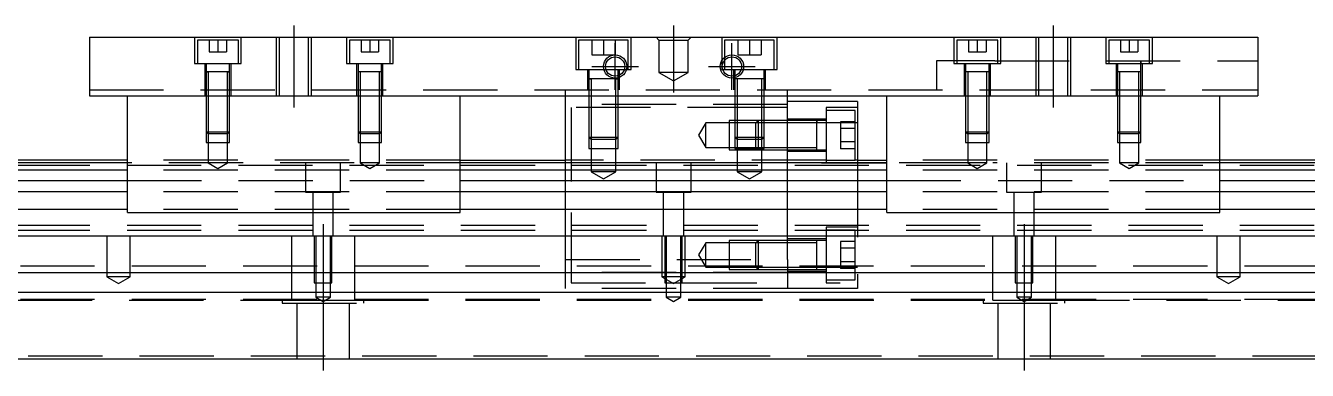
# Model space of a CAD drawing. Extents: x -10 to 840, y -257 to 102.
# Drawn here: x 209.1 to 428.5, y -223.3 to -164.3 of the extents above; entities that cross this region are included whole.
import ezdxf

# ---------------------------------------------------------------- set-up
doc = ezdxf.new("R2010")
doc.units = 0
doc.linetypes.add('CENTER', pattern=[50.8, 31.75, -6.35, 6.35, -6.35])
doc.linetypes.add('DASHED', pattern=[19.05, 12.7, -6.35])
doc.layers.get('0').update_dxf_attribs({"linetype": 'CONTINUOUS'})
doc.layers.add('CENTER', color=1, linetype='CENTER')

msp = doc.modelspace()

# ---------------------------------------------------------------- linework, layer by layer
at = {"color": 7, "linetype": 'CONTINUOUS'}
for p, q in [((220, -166.31), (220, -176.31)), ((220, -166.31), (420, -166.31)), ((420, -166.31), (420, -176.31)), ((335.500006, -173.41), (330.499994, -173.41)), ((220, -176.31), (420, -176.31)), ((226.5, -196.31), (226.5, -176.31)), ((283.5, -196.31), (283.5, -176.31)), ((301.5, -187.81), (301.5, -176.31)), ((339.5, -187.81), (339.5, -176.31)), ((351.5, -177.31), (339.5, -177.31)), ((351.5, -177.31), (351.5, -187.81)), ((356.5, -196.31), (356.5, -176.31)), ((413.5, -196.31), (413.5, -176.31)), ((226.5, -187.81), (0, -187.81)), ((226.5, -187.31), (60.5, -187.31)), ((283.5, -187.31), (301.5, -187.31)), ((356.5, -187.81), (283.5, -187.81)), ((351.5, -187.31), (356.5, -187.31)), ((585, -187.31), (413.5, -187.31)), ((640, -187.81), (413.5, -187.81)), ((226.5, -189.062272), (0, -189.062272)), ((0, -190.83668), (226.5, -190.83668)), ((356.5, -189.062272), (283.5, -189.062272)), ((283.5, -190.83668), (356.5, -190.83668)), ((640, -189.062272), (413.5, -189.062272)), ((413.5, -190.83668), (640, -190.83668)), ((226.5, -192.733076), (0, -192.733076)), ((356.5, -192.733076), (283.5, -192.733076)), ((640, -192.733076), (413.5, -192.733076)), ((226.5, -195.787372), (0, -195.787372)), ((226.5, -196.31), (283.5, -196.31)), ((356.5, -195.787372), (283.5, -195.787372)), ((356.5, -196.31), (413.5, -196.31)), ((640, -195.787372), (413.5, -195.787372)), ((0, -200.31), (640, -200.31)), ((640, -206.61), (0, -206.61)), ((640, -210.01), (0, -210.01)), ((0, -221.31), (640, -221.31))]:
    msp.add_line(p, q, dxfattribs=at)
at = {"color": 3, "linetype": 'DASHED'}
for p, q in [((238, -166.31), (238, -170.81)), ((246, -170.81), (246, -166.31)), ((252.000006, -166.31), (252.000006, -176.31)), ((252.5, -166.31), (252.5, -176.31)), ((257.5, -176.31), (257.5, -166.31)), ((257.999994, -176.31), (257.999994, -166.31)), ((264, -166.31), (264, -170.81)), ((272, -170.81), (272, -166.31)), ((303.25, -166.31), (303.25, -171.81)), ((312.75, -171.81), (312.75, -166.31)), ((317.5, -166.81), (317, -166.31)), ((322.5, -166.81), (323, -166.31)), ((328.25, -166.31), (328.25, -171.81)), ((337.75, -171.81), (337.75, -166.31)), ((368, -166.31), (368, -170.81)), ((376, -170.81), (376, -166.31)), ((382.000006, -166.31), (382.000006, -176.31)), ((382.5, -166.31), (382.5, -176.31)), ((387.5, -176.31), (387.5, -166.31)), ((387.999994, -176.31), (387.999994, -166.31)), ((394, -166.31), (394, -170.81)), ((402, -170.81), (402, -166.31)), ((245.5, -166.81), (238.5, -166.81)), ((238.5, -166.81), (238.5, -170.81)), ((240.5, -166.81), (240.5, -168.81)), ((240.5, -168.81), (242, -168.81)), ((242, -166.81), (242, -168.81)), ((242, -168.81), (243.5, -168.81)), ((243.5, -166.81), (243.5, -168.81)), ((245.5, -170.81), (245.5, -166.81)), ((271.5, -166.81), (264.5, -166.81)), ((264.5, -166.81), (264.5, -170.81)), ((266.5, -166.81), (266.5, -168.81)), ((266.5, -168.81), (268, -168.81)), ((268, -166.81), (268, -168.81)), ((268, -168.81), (269.5, -168.81)), ((269.5, -166.81), (269.5, -168.81)), ((271.5, -170.81), (271.5, -166.81)), ((312.25, -166.81), (303.75, -166.81)), ((303.75, -166.81), (303.75, -171.81)), ((306, -166.81), (306, -169.31)), ((308, -166.81), (308, -169.31)), ((310, -166.81), (310, -169.31)), ((312.25, -171.81), (312.25, -166.81)), ((317.5, -166.81), (317.5, -172.31)), ((317.5, -166.81), (322.5, -166.81)), ((322.5, -172.31), (322.5, -166.81)), ((337.25, -166.81), (328.75, -166.81)), ((328.75, -166.81), (328.75, -169.74875)), ((331, -166.81), (331, -169.31)), ((333, -166.81), (333, -169.31)), ((335, -166.81), (335, -169.31)), ((337.25, -171.81), (337.25, -166.81)), ((375.5, -166.81), (368.5, -166.81)), ((368.5, -166.81), (368.5, -170.81)), ((370.5, -166.81), (370.5, -168.81)), ((370.5, -168.81), (372, -168.81)), ((372, -166.81), (372, -168.81)), ((372, -168.81), (373.5, -168.81)), ((373.5, -166.81), (373.5, -168.81)), ((375.5, -170.81), (375.5, -166.81)), ((401.5, -166.81), (394.5, -166.81)), ((394.5, -166.81), (394.5, -170.81)), ((396.5, -166.81), (396.5, -168.81)), ((396.5, -168.81), (398, -168.81)), ((398, -166.81), (398, -168.81)), ((398, -168.81), (399.5, -168.81)), ((399.5, -166.81), (399.5, -168.81)), ((401.5, -170.81), (401.5, -166.81)), ((238, -170.81), (246, -170.81)), ((239.75, -170.81), (239.75, -176.31)), ((240, -170.81), (240, -172.21)), ((244, -172.21), (244, -170.81)), ((244.25, -176.31), (244.25, -170.81)), ((264, -170.81), (272, -170.81)), ((265.75, -170.81), (265.75, -176.31)), ((266, -170.81), (266, -172.21)), ((270, -172.21), (270, -170.81)), ((270.25, -176.31), (270.25, -170.81)), ((306, -169.31), (308, -169.31)), ((308, -169.31), (310, -169.31)), ((328.75, -169.74875), (328.75, -170.232968)), ((328.75, -170.232968), (328.75, -171.81)), ((331, -169.31), (333, -169.31)), ((333, -169.31), (335, -169.31)), ((375, -170.31), (365, -170.31)), ((365, -170.31), (365, -175.31)), ((368, -170.81), (376, -170.81)), ((369.75, -170.81), (369.75, -176.31)), ((370, -170.81), (370, -172.21)), ((374, -172.21), (374, -170.81)), ((374.25, -176.31), (374.25, -170.81)), ((375, -170.31), (420, -170.31)), ((394, -170.81), (402, -170.81)), ((395.75, -170.81), (395.75, -176.31)), ((396, -170.81), (396, -172.21)), ((400, -170.81), (400, -170.31)), ((400, -170.31), (400, -170.81)), ((400, -172.21), (400, -170.81)), ((400.25, -176.31), (400.25, -170.81)), ((244.000006, -172.21), (239.999994, -172.21)), ((244.000006, -172.21), (239.999994, -172.21)), ((240, -172.205), (240, -172.21)), ((240, -172.21), (240.216462, -172.21)), ((240.216708, -172.21), (240, -172.21)), ((240, -172.21), (240, -172.215)), ((240, -172.21), (240, -176.31)), ((243.783332, -172.21), (240.216708, -172.21)), ((240.35, -172.21), (240.35, -176.31)), ((243.65, -176.31), (243.65, -172.21)), ((244, -172.21), (243.783332, -172.21)), ((243.783538, -172.21), (244, -172.21)), ((244, -172.21), (244, -172.205)), ((244, -172.215), (244, -172.21)), ((244, -176.31), (244, -172.21)), ((270.000006, -172.21), (265.999994, -172.21)), ((270.000006, -172.21), (265.999994, -172.21)), ((270.000006, -172.21), (265.999994, -172.21)), ((266, -172.205), (266, -172.21)), ((266.216708, -172.21), (266, -172.21)), ((266, -172.21), (266, -172.215)), ((266, -172.21), (266, -176.31)), ((269.783332, -172.21), (266.216708, -172.21)), ((266.35, -172.21), (266.35, -176.31)), ((269.65, -176.31), (269.65, -172.21)), ((270, -172.21), (269.783332, -172.21)), ((270, -172.21), (270, -172.205)), ((270, -172.215), (270, -172.21)), ((270, -176.31), (270, -172.21)), ((303.25, -171.81), (312.75, -171.81)), ((305.25, -171.81), (305.25, -175.31)), ((305.5, -171.81), (305.5, -173.41)), ((310.5, -172.882418), (310.5, -171.81)), ((310.5, -173.246492), (310.5, -172.882418)), ((310.5, -173.41), (310.5, -173.246492)), ((310.75, -175.31), (310.75, -171.81)), ((322.5, -172.31), (317.5, -172.31)), ((317.5, -172.31), (320, -173.753376)), ((320, -173.753376), (322.5, -172.31)), ((328.25, -171.81), (337.75, -171.81)), ((330.25, -171.81), (330.25, -175.31)), ((330.5, -171.81), (330.5, -172.882418)), ((330.5, -172.882418), (330.5, -173.246492)), ((330.5, -173.246492), (330.5, -173.41)), ((335.5, -173.41), (335.5, -171.81)), ((335.75, -175.31), (335.75, -171.81)), ((374.000006, -172.21), (369.999994, -172.21)), ((374.000006, -172.21), (369.999994, -172.21)), ((370, -172.205), (370, -172.21)), ((370.216708, -172.21), (370, -172.21)), ((370, -172.21), (370, -172.215)), ((370, -172.21), (370, -176.31)), ((373.783332, -172.21), (370.216708, -172.21)), ((370.35, -172.21), (370.35, -176.31)), ((373.65, -176.31), (373.65, -172.21)), ((374, -172.21), (373.783332, -172.21)), ((374, -172.21), (374, -172.205)), ((374, -172.215), (374, -172.21)), ((374, -176.31), (374, -172.21)), ((400.000006, -172.21), (395.999994, -172.21)), ((400.000006, -172.21), (395.999994, -172.21)), ((400.000006, -172.21), (395.999994, -172.21)), ((400.000006, -172.21), (395.999994, -172.21)), ((396, -172.205), (396, -172.21)), ((396.216708, -172.21), (396, -172.21)), ((396, -172.21), (396, -176.31)), ((396, -172.21), (396, -172.215)), ((399.783332, -172.21), (396.216708, -172.21)), ((396.35, -172.21), (396.35, -176.31)), ((399.65, -176.31), (399.65, -172.21)), ((400, -172.21), (399.783332, -172.21)), ((400, -172.21), (400, -172.205)), ((400, -176.31), (400, -172.21)), ((400, -172.215), (400, -172.21)), ((220, -175.31), (420, -175.31)), ((301.5, -176.31), (301.5, -175.31)), ((310.500006, -173.41), (305.499994, -173.41)), ((310.500006, -173.41), (305.499994, -173.41)), ((305.5, -173.405), (305.5, -173.41)), ((305.5, -173.41), (305.757448, -173.41)), ((305.757468, -173.41), (305.5, -173.41)), ((305.5, -173.41), (305.5, -173.415)), ((305.5, -173.41), (305.5, -175.31)), ((305.5, -175.31), (305.5, -183.41)), ((305.500006, -175.31), (305.500006, -183.41)), ((310.013852, -173.41), (305.757468, -173.41)), ((305.9, -173.41), (305.9, -175.31)), ((305.9, -175.31), (305.9, -183.81)), ((310.242552, -173.41), (310.013852, -173.41)), ((310.1, -175.31), (310.1, -173.41)), ((310.1, -183.81), (310.1, -175.31)), ((310.5, -173.41), (310.242552, -173.41)), ((310.242602, -173.41), (310.5, -173.41)), ((310.499994, -183.41), (310.499994, -175.31)), ((310.5, -173.41), (310.5, -173.405)), ((310.5, -173.415), (310.5, -173.41)), ((310.5, -175.31), (310.5, -173.41)), ((310.5, -183.41), (310.5, -175.31)), ((330.5, -173.405), (330.5, -173.41)), ((330.757468, -173.41), (330.5, -173.41)), ((330.5, -173.41), (330.5, -173.415)), ((330.5, -173.41), (330.5, -175.31)), ((330.5, -175.31), (330.5, -183.41)), ((330.500006, -175.31), (330.500006, -183.41)), ((335.242552, -173.41), (330.757468, -173.41)), ((330.9, -173.41), (330.9, -175.31)), ((330.9, -175.31), (330.9, -183.81)), ((335.1, -175.31), (335.1, -173.41)), ((335.1, -176.31), (335.1, -175.31)), ((335.5, -173.41), (335.242552, -173.41)), ((335.499994, -176.31), (335.499994, -175.31)), ((335.5, -173.41), (335.5, -173.405)), ((335.5, -173.415), (335.5, -173.41)), ((335.5, -175.31), (335.5, -173.41)), ((335.5, -176.31), (335.5, -175.31)), ((339.5, -176.31), (339.5, -175.31)), ((240, -176.31), (240, -182.46)), ((240.000006, -176.31), (240.000002, -182.46)), ((240.35, -176.31), (240.35, -182.81)), ((243.65, -182.81), (243.65, -176.31)), ((243.999998, -182.46), (243.999994, -176.31)), ((244, -182.46), (244, -176.31)), ((266, -176.31), (266, -182.46)), ((266.000006, -176.31), (266.000002, -182.46)), ((266.35, -176.31), (266.35, -182.81)), ((269.65, -182.81), (269.65, -176.31)), ((269.999998, -182.46), (269.999994, -176.31)), ((270, -182.46), (270, -176.31)), ((335.1, -183.81), (335.1, -176.31)), ((335.499994, -183.410006), (335.499994, -176.31)), ((335.5, -183.41), (335.5, -176.31)), ((370, -176.31), (370, -182.46)), ((370.000006, -176.31), (370.000002, -182.46)), ((370.35, -176.31), (370.35, -182.81)), ((373.65, -182.81), (373.65, -176.31)), ((373.999998, -182.46), (373.999994, -176.31)), ((374, -182.46), (374, -176.31)), ((396, -176.31), (396, -182.46)), ((396.000006, -176.31), (396.000002, -182.46)), ((396.35, -176.31), (396.35, -182.81)), ((399.65, -182.81), (399.65, -176.31)), ((399.999998, -182.46), (399.999994, -176.31)), ((400, -182.46), (400, -176.31)), ((339.5, -177.81), (301.5, -177.81)), ((302.5, -178.31), (302.5, -196.31)), ((335.1, -178.31), (302.5, -178.31)), ((335.5, -178.31), (335.1, -178.31)), ((339.5, -178.31), (335.5, -178.31)), ((346.1, -178.31), (346.1, -187.81)), ((351.5, -178.31), (346.1, -178.31)), ((348.65, -178.81), (346.1, -178.81)), ((349, -178.81), (348.65, -178.81)), ((351.1, -178.81), (349, -178.81)), ((351.1, -187.31), (351.1, -178.81)), ((325.5, -180.96), (324.287564, -183.06)), ((325.5, -185.16), (325.5, -180.96)), ((329.5, -180.96), (325.5, -180.96)), ((334.5, -180.560002), (329.5, -180.560006)), ((329.5, -180.560006), (329.5, -185.559994)), ((334.1, -180.96), (329.5, -180.96)), ((334.5, -180.56), (334.1, -180.96)), ((334.1, -183.81), (334.1, -180.96)), ((335.1, -180.96), (334.1, -180.96)), ((334.5, -180.56), (334.5, -183.81)), ((335.1, -180.56), (334.5, -180.56)), ((335.1, -180.560006), (334.5, -180.560002)), ((335.5, -180.56), (335.1, -180.56)), ((335.5, -180.560006), (335.1, -180.560006)), ((335.5, -180.96), (335.1, -180.96)), ((339.5, -180.56), (335.5, -180.56)), ((339.5, -180.560006), (335.5, -180.560006)), ((339.5, -180.96), (335.5, -180.96)), ((346.1, -180.31), (339.5, -180.31)), ((344.505, -180.56), (339.5, -180.56)), ((345, -180.940684), (339.5, -180.940684)), ((344.5, -180.96), (339.5, -180.96)), ((345, -180.56), (344.495, -180.56)), ((344.5, -183.06), (344.5, -180.559994)), ((344.5, -185.560006), (344.5, -180.559994)), ((344.5, -180.96), (344.5, -180.559994)), ((344.5, -180.56), (344.5, -180.817448)), ((344.5, -180.817468), (344.5, -180.56)), ((344.5, -180.817468), (344.5, -180.56)), ((344.5, -182.909954), (344.5, -180.817468)), ((344.5, -185.16), (344.5, -180.96)), ((345.35, -180.56), (345, -180.56)), ((345.35, -180.940684), (345, -180.940684)), ((346.1, -180.56), (345.35, -180.56)), ((348.65, -180.940684), (345.35, -180.940684)), ((348.6, -180.750598), (348.6, -181.9053)), ((351.1, -180.750598), (348.6, -180.750598)), ((348.6, -181.9053), (348.6, -184.2147)), ((351.1, -181.9053), (348.6, -181.9053)), ((349, -180.940684), (348.65, -180.940684)), ((351.5, -180.940684), (349, -180.940684)), ((240, -182.46), (244, -182.46)), ((240, -182.46), (240.35, -182.81)), ((240.000002, -182.46), (240.000006, -184.31)), ((243.65, -182.81), (240.35, -182.81)), ((240.35, -182.81), (240.35, -184.31)), ((243.65, -182.81), (244, -182.46)), ((243.65, -184.31), (243.65, -182.81)), ((243.999994, -184.31), (243.999998, -182.46)), ((266, -182.46), (270, -182.46)), ((266, -182.46), (266.35, -182.81)), ((266.000002, -182.46), (266.000006, -184.31)), ((269.65, -182.81), (266.35, -182.81)), ((266.35, -182.81), (266.35, -184.31)), ((269.65, -182.81), (270, -182.46)), ((269.65, -184.31), (269.65, -182.81)), ((269.999994, -184.31), (269.999998, -182.46)), ((305.5, -183.41), (310.5, -183.41)), ((305.5, -183.41), (305.9, -183.81)), ((305.500006, -183.41), (305.500006, -185.31)), ((310.1, -183.81), (305.9, -183.81)), ((305.9, -183.81), (305.9, -185.31)), ((310.1, -183.81), (310.5, -183.41)), ((310.1, -185.31), (310.1, -183.81)), ((310.499994, -185.31), (310.499994, -183.41)), ((324.287564, -183.06), (325.5, -185.16)), ((330.5, -183.41), (335.5, -183.41)), ((330.5, -183.41), (330.9, -183.81)), ((330.500006, -183.41), (330.500006, -185.31)), ((335.1, -183.81), (330.9, -183.81)), ((330.9, -183.81), (330.9, -185.31)), ((334.1, -185.16), (334.1, -183.81)), ((334.5, -183.81), (334.5, -185.56)), ((335.1, -183.81), (335.5, -183.41)), ((335.1, -185.31), (335.1, -183.81)), ((335.499994, -185.31), (335.499994, -183.410006)), ((344.5, -185.302552), (344.5, -182.909954)), ((348.6, -184.2147), (348.6, -185.369402)), ((351.1, -184.2147), (348.6, -184.2147)), ((370, -182.46), (374, -182.46)), ((370, -182.46), (370.35, -182.81)), ((370.000002, -182.46), (370.000006, -184.31)), ((373.65, -182.81), (370.35, -182.81)), ((370.35, -182.81), (370.35, -184.31)), ((373.65, -182.81), (374, -182.46)), ((373.65, -184.31), (373.65, -182.81)), ((373.999994, -184.31), (373.999998, -182.46)), ((396, -182.46), (400, -182.46)), ((396, -182.46), (396.35, -182.81)), ((396.000002, -182.46), (396.000006, -184.31)), ((399.65, -182.81), (396.35, -182.81)), ((396.35, -182.81), (396.35, -184.31)), ((399.65, -182.81), (400, -182.46)), ((399.65, -184.31), (399.65, -182.81)), ((399.999994, -184.31), (399.999998, -182.46)), ((240.000006, -184.31), (243.999994, -184.31)), ((240.35, -184.31), (240.35, -187.81)), ((243.65, -187.81), (243.65, -184.31)), ((266.000006, -184.31), (269.999994, -184.31)), ((266.35, -184.31), (266.35, -187.81)), ((269.65, -187.81), (269.65, -184.31)), ((305.500006, -185.31), (310.499994, -185.31)), ((305.9, -185.31), (305.9, -189.31)), ((310.1, -189.31), (310.1, -185.31)), ((325.5, -185.16), (329.5, -185.16)), ((329.5, -185.16), (334.1, -185.16)), ((329.5, -185.559994), (334.5, -185.559994)), ((330.500006, -185.31), (335.499994, -185.31)), ((330.9, -185.31), (330.9, -189.31)), ((334.1, -185.16), (339.5, -185.16)), ((334.1, -185.16), (334.5, -185.56)), ((334.1, -185.16), (339.5, -185.16)), ((334.5, -185.559994), (339.5, -185.559994)), ((334.5, -185.56), (339.5, -185.559998)), ((335.1, -189.31), (335.1, -185.31)), ((339.5, -185.16), (344.5, -185.16)), ((339.5, -185.559998), (344.505, -185.56)), ((339.5, -185.81), (346.1, -185.81)), ((344.495, -185.56), (346.1, -185.56)), ((344.5, -185.560006), (344.5, -185.16)), ((344.5, -185.56), (344.5, -185.302552)), ((351.1, -185.369402), (348.6, -185.369402)), ((370.000006, -184.31), (373.999994, -184.31)), ((370.35, -184.31), (370.35, -187.81)), ((373.65, -187.81), (373.65, -184.31)), ((396.000006, -184.31), (399.999994, -184.31)), ((396.35, -184.31), (396.35, -187.81)), ((399.65, -187.81), (399.65, -184.31)), ((55, -188.185), (585, -188.185)), ((283.5, -187.31), (226.5, -187.31)), ((265.35, -187.81), (226.5, -187.81)), ((243.65, -187.81), (240.35, -187.81)), ((240.35, -187.81), (242, -188.762628)), ((242, -188.762628), (243.65, -187.81)), ((257, -187.81), (257, -192.81)), ((263, -192.81), (263, -187.81)), ((269.65, -187.81), (266.35, -187.81)), ((266.35, -187.81), (268, -188.762628)), ((268, -188.762628), (269.65, -187.81)), ((283.5, -187.81), (268.65, -187.81)), ((346.1, -187.31), (301.5, -187.31)), ((301.5, -200.31), (301.5, -187.81)), ((317, -187.81), (317, -192.81)), ((323, -192.81), (323, -187.81)), ((339.5, -200.31), (339.5, -187.81)), ((345.35, -187.81), (356.5, -187.81)), ((346.1, -187.31), (351.1, -187.31)), ((371.35, -187.81), (348.65, -187.81)), ((351.5, -187.31), (351.1, -187.31)), ((351.5, -187.81), (351.5, -208.31)), ((413.5, -187.31), (356.5, -187.31)), ((373.65, -187.81), (370.35, -187.81)), ((370.35, -187.81), (372, -188.762628)), ((372, -188.762628), (373.65, -187.81)), ((413.5, -187.81), (374.65, -187.81)), ((377, -187.81), (377, -192.81)), ((383, -192.81), (383, -187.81)), ((399.65, -187.81), (396.35, -187.81)), ((396.35, -187.81), (398, -188.762628)), ((398, -188.762628), (399.65, -187.81)), ((283.5, -189.062272), (226.5, -189.062272)), ((226.5, -190.83668), (283.5, -190.83668)), ((310.1, -189.31), (305.9, -189.31)), ((305.9, -189.31), (308, -190.522436)), ((308, -190.522436), (310.1, -189.31)), ((335.1, -189.31), (330.9, -189.31)), ((330.9, -189.31), (333, -190.522436)), ((333, -190.522436), (335.1, -189.31)), ((413.5, -189.062272), (356.5, -189.062272)), ((356.5, -190.83668), (413.5, -190.83668)), ((283.5, -192.733076), (226.5, -192.733076)), ((257, -192.81), (263, -192.81)), ((258.25, -192.81), (258.25, -200.31)), ((261.75, -200.31), (261.75, -192.81)), ((317, -192.81), (323, -192.81)), ((318.25, -192.81), (318.25, -200.31)), ((321.75, -200.31), (321.75, -192.81)), ((413.5, -192.733076), (356.5, -192.733076)), ((377, -192.81), (383, -192.81)), ((378.25, -192.81), (378.25, -200.31)), ((381.75, -200.31), (381.75, -192.81)), ((283.5, -195.787372), (226.5, -195.787372)), ((302.5, -196.31), (302.5, -200.31)), ((413.5, -195.787372), (356.5, -195.787372)), ((55, -198.435), (585, -198.435)), ((55, -199.31), (585, -199.31)), ((346.1, -198.81), (346.1, -208.31)), ((351.5, -198.81), (346.1, -198.81)), ((351.1, -199.31), (346.1, -199.31)), ((351.1, -200.31), (351.1, -199.31)), ((223, -200.31), (223, -207.31)), ((227, -207.31), (227, -200.31)), ((254.638098, -211.31), (254.638098, -200.31)), ((258.500006, -200.31), (258.500006, -206.61)), ((258.75, -200.31), (258.75, -208.31)), ((261.25, -208.31), (261.25, -200.31)), ((261.499994, -206.61), (261.499994, -200.31)), ((265.361902, -200.31), (265.361902, -211.31)), ((301.5, -204.31), (301.5, -200.31)), ((302.5, -200.31), (302.5, -206.61)), ((318, -200.31), (318, -207.31)), ((318.500006, -200.31), (318.500006, -206.61)), ((318.75, -200.31), (318.75, -208.31)), ((321.25, -208.31), (321.25, -200.31)), ((321.499994, -206.61), (321.499994, -200.31)), ((322, -207.31), (322, -200.31)), ((325.5, -201.46), (324.287564, -203.56)), ((325.5, -205.66), (325.5, -201.46)), ((329.5, -201.46), (325.5, -201.46)), ((334.5, -201.060002), (329.5, -201.060006)), ((329.5, -201.060006), (329.5, -206.059994)), ((334.1, -201.46), (329.5, -201.46)), ((334.5, -201.06), (334.1, -201.46)), ((334.1, -205.66), (334.1, -201.46)), ((339.5, -201.46), (334.1, -201.46)), ((334.5, -201.06), (334.5, -206.06)), ((339.5, -201.06), (334.5, -201.06)), ((339.5, -201.060006), (334.5, -201.060002)), ((339.5, -204.31), (339.5, -200.31)), ((346.1, -200.81), (339.5, -200.81)), ((344.5, -201.06), (339.5, -201.06)), ((344.5, -201.46), (339.5, -201.46)), ((344.5, -201.06), (344.495, -201.06)), ((344.5, -203.409968), (344.5, -201.059994)), ((344.5, -203.56), (344.5, -201.059994)), ((344.5, -206.060006), (344.5, -201.059994)), ((344.5, -201.317468), (344.5, -201.06)), ((346.1, -201.06), (344.5, -201.06)), ((344.505, -201.06), (344.5, -201.06)), ((344.5, -203.409954), (344.5, -201.317468)), ((348.6, -201.250598), (348.6, -202.4053)), ((351.1, -201.250598), (348.6, -201.250598)), ((351.1, -206.61), (351.1, -200.31)), ((374.638098, -211.31), (374.638098, -200.31)), ((378.500006, -200.31), (378.500006, -206.61)), ((378.75, -200.31), (378.75, -208.31)), ((381.25, -208.31), (381.25, -200.31)), ((381.499994, -206.61), (381.499994, -200.31)), ((385.361902, -200.31), (385.361902, -211.31)), ((413, -200.31), (413, -207.31)), ((417, -207.31), (417, -200.31)), ((324.287564, -203.56), (325.5, -205.66)), ((344.5, -203.76002), (344.5, -203.409954)), ((344.5, -206.060006), (344.5, -203.409968)), ((344.5, -205.802552), (344.5, -203.76002)), ((351.1, -202.4053), (348.6, -202.4053)), ((348.6, -202.4053), (348.6, -204.7147)), ((640, -205.46), (0, -205.46)), ((301.5, -204.31), (339.5, -204.31)), ((301.5, -206.61), (301.5, -204.31)), ((325.5, -205.66), (329.5, -205.66)), ((329.5, -205.66), (334.1, -205.66)), ((329.5, -206.059994), (334.5, -206.059998)), ((334.1, -205.66), (339.5, -205.66)), ((334.1, -205.66), (334.5, -206.06)), ((334.5, -206.059998), (339.5, -206.059994)), ((334.5, -206.06), (339.5, -206.06)), ((339.5, -204.31), (339.5, -206.61)), ((339.5, -205.66), (344.5, -205.66)), ((348.500006, -205.679316), (339.5, -205.679316)), ((339.5, -206.06), (344.5, -206.06)), ((344.495, -206.06), (344.5, -206.06)), ((344.5, -206.06), (344.5, -205.802552)), ((344.5, -206.06), (346.1, -206.06)), ((344.5, -206.06), (344.505, -206.06)), ((351.5, -205.679316), (348.500006, -205.679316)), ((351.1, -204.7147), (348.6, -204.7147)), ((348.6, -204.7147), (348.6, -205.869402)), ((351.1, -205.869402), (348.6, -205.869402)), ((227, -207.31), (223, -207.31)), ((223, -207.31), (225, -208.4647)), ((225, -208.4647), (227, -207.31)), ((258.500006, -206.61), (258.500006, -208.31)), ((258.500006, -208.31), (261.499994, -208.31)), ((258.75, -208.31), (258.75, -210.81)), ((261.25, -210.81), (261.25, -208.31)), ((261.499994, -208.31), (261.499994, -206.61)), ((339.5, -206.585918), (301.5, -206.585918)), ((301.5, -209.31), (301.5, -206.61)), ((302.5, -206.61), (302.5, -208.31)), ((302.5, -208.31), (339.5, -208.31)), ((322, -207.31), (318, -207.31)), ((318, -207.31), (320, -208.4647)), ((318.500006, -206.61), (318.500006, -208.31)), ((318.500006, -208.31), (321.499994, -208.31)), ((318.75, -208.31), (318.75, -210.81)), ((320, -208.4647), (322, -207.31)), ((321.25, -210.81), (321.25, -208.31)), ((321.499994, -208.31), (321.499994, -206.61)), ((339.5, -206.31), (346.1, -206.31)), ((339.5, -206.61), (339.5, -209.31)), ((346.1, -207.81), (348.500006, -207.81)), ((346.1, -208.31), (348.500006, -208.31)), ((348.500006, -207.81), (351.1, -207.81)), ((351.1, -207.81), (351.1, -206.61)), ((351.5, -208.31), (351.5, -209.31)), ((378.500006, -206.61), (378.500006, -208.31)), ((378.500006, -208.31), (381.499994, -208.31)), ((378.75, -208.31), (378.75, -210.81)), ((381.25, -210.81), (381.25, -208.31)), ((381.499994, -208.31), (381.499994, -206.61)), ((417, -207.31), (413, -207.31)), ((413, -207.31), (415, -208.4647)), ((415, -208.4647), (417, -207.31)), ((339.5, -209.31), (301.5, -209.31)), ((351.5, -209.31), (339.5, -209.31)), ((640, -211.16), (0, -211.16)), ((55.361902, -211.31), (254.638098, -211.31)), ((253, -211.31), (253, -211.81)), ((253, -211.81), (267, -211.81)), ((254.638098, -211.31), (265.361902, -211.31)), ((255.5, -211.81), (255.5, -221.31)), ((261.25, -210.81), (258.75, -210.81)), ((258.75, -210.81), (260, -211.531688)), ((260, -211.531688), (261.25, -210.81)), ((264.5, -221.31), (264.5, -211.81)), ((265.361902, -211.31), (374.638098, -211.31)), ((267, -211.81), (267, -211.31)), ((321.25, -210.81), (318.75, -210.81)), ((318.75, -210.81), (320, -211.531688)), ((320, -211.531688), (321.25, -210.81)), ((373, -211.31), (373, -211.81)), ((373, -211.81), (387, -211.81)), ((374.638098, -211.31), (385.361902, -211.31)), ((375.5, -211.81), (375.5, -221.31)), ((381.25, -210.81), (378.75, -210.81)), ((378.75, -210.81), (380, -211.531688)), ((380, -211.531688), (381.25, -210.81)), ((384.5, -221.31), (384.5, -211.81)), ((385.361902, -211.31), (584.638098, -211.31)), ((387, -211.81), (387, -211.31)), ((0, -220.81), (640, -220.81))]:
    msp.add_line(p, q, dxfattribs=at)
at = {"color": 3, "linetype": 'CONTINUOUS'}
for centre in [(310, -171.31), (330, -171.31)]:
    msp.add_circle(centre, 2, dxfattribs=at)
at = {"color": 7, "linetype": 'CONTINUOUS'}
for centre in [(310, -171.31), (330, -171.31)]:
    msp.add_circle(centre, 1.65, dxfattribs=at)
at = {"layer": 'CENTER', "color": 1, "linetype": 'CENTER'}
for p, q in [((255, -164.31), (255, -178.31)), ((320, -164.31), (320, -175.753376)), ((385, -164.31), (385, -178.31)), ((310, -175.31), (310, -167.31)), ((330, -175.31), (330, -167.31)), ((306, -171.31), (314, -171.31)), ((326, -171.31), (334, -171.31)), ((260, -198.31), (260, -223.31)), ((380, -198.31), (380, -223.31))]:
    msp.add_line(p, q, dxfattribs=at)

doc.saveas('drawing.dxf')
